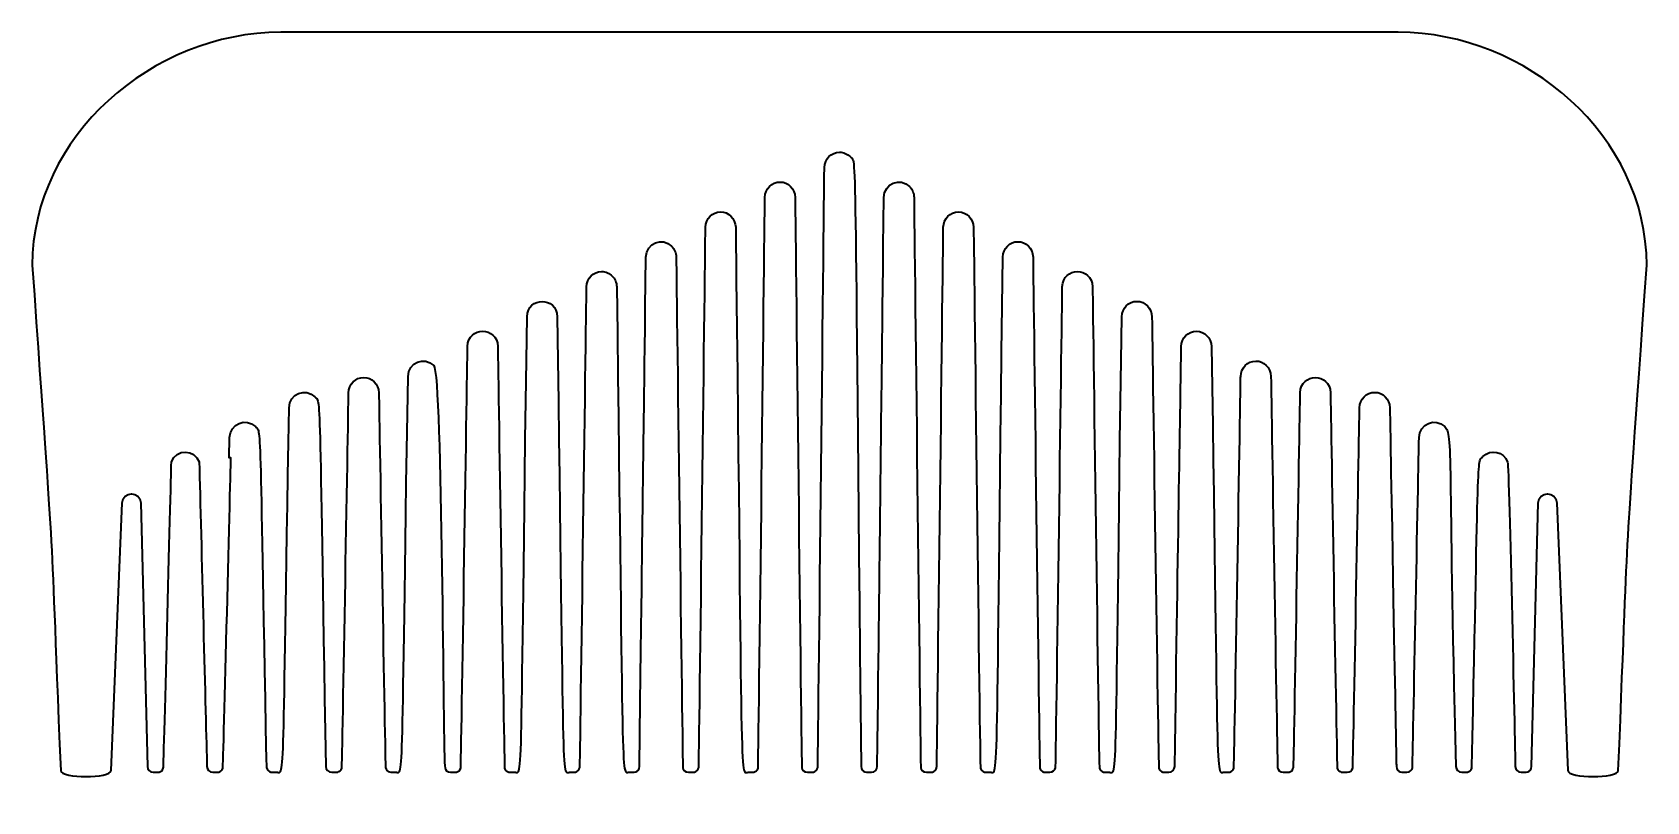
# Model space of a CAD drawing. Header units: inches. Extents: x 25.19 to 30.83, y -4.16 to -1.47.
import ezdxf

# ---------------------------------------------------------------- set-up
doc = ezdxf.new("R2010")
doc.units = ezdxf.units.IN
doc.header["$MEASUREMENT"] = 0
doc.layers.add('_U+0421_U+043B_U+043E_U+0439 1', color=7, linetype='Continuous')

msp = doc.modelspace()

# ---------------------------------------------------------------- linework, layer by layer
at = {"layer": '_U+0421_U+043B_U+043E_U+0439 1', "color": 22, "lineweight": 35, "true_color": 0xe52421}
msp.add_open_spline([(30.8333, -2.2847), (30.7496, -3.4884), (30.7761, -3.0131), (30.7341, -4.0496), (30.733, -4.0769), (30.5587, -4.0785), (30.5575, -4.0496), (30.5575, -4.0496), (30.5197, -3.1147), (30.5197, -3.1147), (30.518, -3.0729), (30.4554, -3.0733), (30.4543, -3.1152), (30.4543, -3.1152), (30.4311, -4.0357), (30.4311, -4.0357), (30.4306, -4.058), (30.4087, -4.0556), (30.3948, -4.0556), (30.3838, -4.0556), (30.3747, -4.0467), (30.3744, -4.0357), (30.3748, -4.0496), (30.3525, -2.9862), (30.3476, -2.9728), (30.3336, -2.9354), (30.2881, -2.9258), (30.2615, -2.9532), (30.2394, -2.9759), (30.2474, -2.9102), (30.2228, -4.0354), (30.2228, -4.0376), (30.2224, -4.0397), (30.2215, -4.0417), (30.2215, -4.0417), (30.2221, -4.0417), (30.2221, -4.0417), (30.2171, -4.058), (30.201, -4.0556), (30.1871, -4.0556), (30.1761, -4.0556), (30.1671, -4.0468), (30.1668, -4.0357), (30.1382, -2.9395), (30.1579, -2.8794), (30.1279, -2.849), (30.0949, -2.8155), (30.0393, -2.8391), (30.0382, -2.8871), (30.0381, -2.8898), (30.0155, -4.0359), (30.0151, -4.0386), (30.0151, -4.0457), (30.0068, -4.0556), (29.9953, -4.0556), (29.9814, -4.0556), (29.9596, -4.0579), (29.959, -4.0356), (29.959, -4.0356), (29.9593, -4.0637), (29.936, -2.7829), (29.9351, -2.7533), (29.9121, -2.7292), (29.8832, -2.7292), (29.8544, -2.7292), (29.8311, -2.7531), (29.8303, -2.7829), (29.8302, -2.7876), (29.8082, -4.0374), (29.8064, -4.0417), (29.8064, -4.0417), (29.8067, -4.0417), (29.8067, -4.0417), (29.8042, -4.0499), (29.7965, -4.0556), (29.7875, -4.0556), (29.7735, -4.0556), (29.7575, -4.0579), (29.7525, -4.0417), (29.7509, -4.0388), (29.7287, -2.7341), (29.7286, -2.7308), (29.7273, -2.66), (29.6247, -2.6595), (29.6231, -2.7308), (29.623, -2.7355), (29.6007, -4.0352), (29.5996, -4.0397), (29.5998, -4.0399), (29.5991, -4.0414), (29.599, -4.0417), (29.5937, -4.0581), (29.5778, -4.0556), (29.5639, -4.0556), (29.5527, -4.0556), (29.5442, -4.046), (29.5442, -4.0397), (29.543, -4.0364), (29.5209, -2.6772), (29.5208, -2.6736), (29.52, -2.6424), (29.4955, -2.6199), (29.4679, -2.6199), (29.4393, -2.6199), (29.4158, -2.6436), (29.4151, -2.6736), (29.4151, -2.6782), (29.3929, -4.0375), (29.3911, -4.0417), (29.3861, -4.058), (29.3701, -4.0556), (29.3562, -4.0556), (29.3277, -4.0556), (29.3376, -4.1331), (29.3131, -2.5694), (29.3125, -2.5399), (29.2893, -2.5157), (29.2603, -2.5157), (29.2317, -2.5157), (29.2082, -2.5394), (29.2075, -2.5694), (29.2042, -2.7813), (29.1976, -3.2075), (29.1847, -4.0354), (29.1847, -4.0458), (29.1763, -4.0556), (29.1643, -4.0556), (29.1503, -4.0556), (29.1343, -4.0579), (29.1293, -4.0417), (29.1275, -4.0371), (29.1053, -2.4702), (29.1053, -2.4653), (29.1047, -2.4361), (29.0816, -2.4115), (29.0525, -2.4115), (29.0237, -2.4115), (29.0003, -2.4353), (28.9996, -2.4653), (28.9753, -4.1531), (28.9855, -4.0556), (28.9567, -4.0556), (28.9427, -4.0556), (28.9266, -4.058), (28.9217, -4.0417), (28.9198, -4.0369), (28.8978, -2.3662), (28.8978, -2.3611), (28.8958, -2.2899), (28.7937, -2.2901), (28.7921, -2.3611), (28.7921, -2.3635), (28.7697, -4.0376), (28.7686, -4.0397), (28.7688, -4.0399), (28.7686, -4.04), (28.7686, -4.0401), (28.7664, -4.0489), (28.7586, -4.0556), (28.7489, -4.0556), (28.7349, -4.0556), (28.7188, -4.0579), (28.7139, -4.0417), (28.712, -4.037), (28.6899, -2.262), (28.6899, -2.2569), (28.689, -2.226), (28.6647, -2.2032), (28.6371, -2.2032), (28.6083, -2.2032), (28.585, -2.2269), (28.5842, -2.2569), (28.5601, -4.1526), (28.5706, -4.0556), (28.5411, -4.0556), (28.5271, -4.0556), (28.5112, -4.0579), (28.5063, -4.0417), (28.5043, -4.0369), (28.4823, -2.1579), (28.4822, -2.1528), (28.4817, -2.1236), (28.4585, -2.099), (28.4294, -2.099), (28.4007, -2.099), (28.3772, -2.1228), (28.3765, -2.1528), (28.3765, -2.1574), (28.3543, -4.0352), (28.3532, -4.0397), (28.3534, -4.0399), (28.3527, -4.0414), (28.3526, -4.0417), (28.3474, -4.0581), (28.3314, -4.0556), (28.3175, -4.0556), (28.3063, -4.0556), (28.2978, -4.046), (28.2978, -4.0397), (28.2967, -4.0364), (28.2743, -2.0521), (28.2743, -2.0486), (28.2739, -2.0336), (28.2679, -2.0201), (28.2583, -2.0106), (28.2261, -1.9773), (28.1699, -2.0001), (28.1687, -2.0486), (28.147, -3.9517), (28.1671, -2.2045), (28.146, -4.0354), (28.146, -4.0458), (28.1374, -4.0556), (28.1257, -4.0556), (28.1118, -4.0556), (28.0896, -4.058), (28.0896, -4.0354), (28.065, -1.7886), (28.0745, -1.93), (28.0508, -1.9064), (28.0414, -1.8967), (28.0283, -1.8907), (28.014, -1.8907), (27.9853, -1.8907), (27.9619, -1.9144), (27.9611, -1.9444), (27.9611, -1.9469), (27.9389, -4.0376), (27.9378, -4.0397), (27.938, -4.0399), (27.9374, -4.0414), (27.9372, -4.0417), (27.932, -4.058), (27.916, -4.0556), (27.9021, -4.0556), (27.8909, -4.0556), (27.8824, -4.046), (27.8824, -4.0397), (27.8812, -4.0364), (27.8589, -2.0521), (27.8589, -2.0486), (27.8583, -2.0191), (27.8351, -1.9949), (27.8061, -1.9949), (27.7775, -1.9949), (27.754, -2.0186), (27.7533, -2.0486), (27.7533, -2.0533), (27.7312, -4.0373), (27.7293, -4.0417), (27.7243, -4.058), (27.7082, -4.0556), (27.6943, -4.0556), (27.6652, -4.0556), (27.6755, -4.1583), (27.6513, -2.1528), (27.6504, -2.1218), (27.6261, -2.099), (27.5985, -2.099), (27.5699, -2.099), (27.5464, -2.1228), (27.5457, -2.1528), (27.5457, -2.1554), (27.5234, -4.0374), (27.5222, -4.0397), (27.5224, -4.0399), (27.5218, -4.0414), (27.5217, -4.0417), (27.5164, -4.058), (27.5006, -4.0556), (27.4867, -4.0556), (27.4753, -4.0556), (27.4668, -4.046), (27.4668, -4.0397), (27.4659, -4.0369), (27.4435, -2.26), (27.4435, -2.2569), (27.4431, -2.2419), (27.4371, -2.2285), (27.4275, -2.2189), (27.3953, -2.1857), (27.3389, -2.2082), (27.3378, -2.2569), (27.3248, -3.2672), (27.3315, -2.751), (27.315, -4.0354), (27.315, -4.0581), (27.2928, -4.0556), (27.2789, -4.0556), (27.2499, -4.0556), (27.2599, -4.1432), (27.2358, -2.3611), (27.2356, -2.3461), (27.2294, -2.3326), (27.2199, -2.3231), (27.2104, -2.3133), (27.1974, -2.3074), (27.1831, -2.3074), (27.1544, -2.3074), (27.131, -2.3311), (27.1303, -2.3611), (27.1302, -2.3654), (27.1078, -4.0356), (27.1068, -4.0397), (27.107, -4.0399), (27.1063, -4.0414), (27.1062, -4.0417), (27.101, -4.0581), (27.085, -4.0556), (27.0711, -4.0556), (27.0421, -4.0556), (27.0523, -4.1525), (27.0281, -2.4653), (27.0267, -2.3945), (26.924, -2.3939), (26.9224, -2.4653), (26.8982, -4.1475), (26.9092, -4.0556), (26.8793, -4.0556), (26.8653, -4.0556), (26.8493, -4.0579), (26.8443, -4.0417), (26.8424, -4.0369), (26.8205, -2.5746), (26.8204, -2.5694), (26.8184, -2.4982), (26.7164, -2.4984), (26.7147, -2.5694), (26.7147, -2.574), (26.6925, -4.0375), (26.6907, -4.0417), (26.6857, -4.058), (26.6696, -4.0556), (26.6557, -4.0556), (26.6445, -4.0556), (26.636, -4.046), (26.636, -4.0397), (26.628, -4.0157), (26.6281, -2.6671), (26.5965, -2.6356), (26.5644, -2.6025), (26.5082, -2.6248), (26.5068, -2.6736), (26.4826, -4.132), (26.4931, -4.0556), (26.4639, -4.0556), (26.45, -4.0556), (26.4313, -4.0579), (26.4282, -4.0393), (26.4274, -4.0374), (26.405, -2.7329), (26.405, -2.7308), (26.4041, -2.7002), (26.3801, -2.6771), (26.3521, -2.6771), (26.3235, -2.6771), (26.3, -2.701), (26.2993, -2.7308), (26.2992, -2.7355), (26.2771, -4.0374), (26.2753, -4.0417), (26.2703, -4.058), (26.2542, -4.0556), (26.2403, -4.0556), (26.2286, -4.0556), (26.2199, -4.0461), (26.2199, -4.0354), (26.1951, -2.6793), (26.2033, -2.7673), (26.1811, -2.7449), (26.1489, -2.7117), (26.0927, -2.7343), (26.0914, -2.7829), (26.067, -4.1227), (26.0777, -4.0556), (26.0483, -4.0556), (26.0342, -4.0556), (26.0186, -4.0579), (26.0133, -4.0417), (26.0131, -4.0411), (26.0128, -4.0404), (26.0128, -4.0397), (26.012, -4.0373), (26.0117, -4.0148), (26.0117, -4.0122), (25.9875, -2.7888), (25.9948, -2.8707), (25.9735, -2.849), (25.9405, -2.8155), (25.8849, -2.8391), (25.8837, -2.8871), (25.8837, -2.8871), (25.8824, -2.9583), (25.8824, -2.9583), (25.8824, -2.9583), (25.8883, -2.9583), (25.8883, -2.9583), (25.8882, -2.9627), (25.8614, -4.0377), (25.8597, -4.0417), (25.8547, -4.058), (25.8386, -4.0556), (25.8247, -4.0556), (25.8129, -4.0556), (25.8044, -4.0457), (25.8044, -4.0357), (25.8005, -3.879), (25.7841, -3.2314), (25.7776, -2.9721), (25.7614, -2.9276), (25.6984, -2.925), (25.6803, -2.9713), (25.6802, -2.9752), (25.6537, -4.0381), (25.6521, -4.0417), (25.6471, -4.058), (25.631, -4.0556), (25.6171, -4.0556), (25.6051, -4.0556), (25.5967, -4.0457), (25.5967, -4.0357), (25.5967, -4.0357), (25.5734, -3.1152), (25.5734, -3.1152), (25.5724, -3.0733), (25.5098, -3.0729), (25.5081, -3.1147), (25.5081, -3.1147), (25.4702, -4.0496), (25.4702, -4.0496), (25.4691, -4.078), (25.2948, -4.0779), (25.2936, -4.0496), (25.2521, -3.0244), (25.2753, -3.4464), (25.1944, -2.2847), (25.1944, -1.836), (25.6137, -1.4722), (26.0625, -1.4722), (26.0625, -1.4722), (29.9653, -1.4722), (29.9653, -1.4722), (30.414, -1.4722), (30.8333, -1.836), (30.8333, -2.2847)], degree=3, knots=[0, 0, 0, 0, 1, 1, 1, 2, 2, 2, 3, 3, 3, 4, 4, 4, 5, 5, 5, 6, 6, 6, 7, 7, 7, 8, 8, 8, 9, 9, 9, 10, 10, 10, 11, 11, 11, 12, 12, 12, 13, 13, 13, 14, 14, 14, 15, 15, 15, 16, 16, 16, 17, 17, 17, 18, 18, 18, 19, 19, 19, 20, 20, 20, 21, 21, 21, 22, 22, 22, 23, 23, 23, 24, 24, 24, 25, 25, 25, 26, 26, 26, 27, 27, 27, 28, 28, 28, 29, 29, 29, 30, 30, 30, 31, 31, 31, 32, 32, 32, 33, 33, 33, 34, 34, 34, 35, 35, 35, 36, 36, 36, 37, 37, 37, 38, 38, 38, 39, 39, 39, 40, 40, 40, 41, 41, 41, 42, 42, 42, 43, 43, 43, 44, 44, 44, 45, 45, 45, 46, 46, 46, 47, 47, 47, 48, 48, 48, 49, 49, 49, 50, 50, 50, 51, 51, 51, 52, 52, 52, 53, 53, 53, 54, 54, 54, 55, 55, 55, 56, 56, 56, 57, 57, 57, 58, 58, 58, 59, 59, 59, 60, 60, 60, 61, 61, 61, 62, 62, 62, 63, 63, 63, 64, 64, 64, 65, 65, 65, 66, 66, 66, 67, 67, 67, 68, 68, 68, 69, 69, 69, 70, 70, 70, 71, 71, 71, 72, 72, 72, 73, 73, 73, 74, 74, 74, 75, 75, 75, 76, 76, 76, 77, 77, 77, 78, 78, 78, 79, 79, 79, 80, 80, 80, 81, 81, 81, 82, 82, 82, 83, 83, 83, 84, 84, 84, 85, 85, 85, 86, 86, 86, 87, 87, 87, 88, 88, 88, 89, 89, 89, 90, 90, 90, 91, 91, 91, 92, 92, 92, 93, 93, 93, 94, 94, 94, 95, 95, 95, 96, 96, 96, 97, 97, 97, 98, 98, 98, 99, 99, 99, 100, 100, 100, 101, 101, 101, 102, 102, 102, 103, 103, 103, 104, 104, 104, 105, 105, 105, 106, 106, 106, 107, 107, 107, 108, 108, 108, 109, 109, 109, 110, 110, 110, 111, 111, 111, 112, 112, 112, 113, 113, 113, 114, 114, 114, 115, 115, 115, 116, 116, 116, 117, 117, 117, 118, 118, 118, 119, 119, 119, 120, 120, 120, 121, 121, 121, 122, 122, 122, 123, 123, 123, 124, 124, 124, 125, 125, 125, 126, 126, 126, 127, 127, 127, 128, 128, 128, 129, 129, 129, 130, 130, 130, 131, 131, 131, 132, 132, 132, 133, 133, 133, 134, 134, 134, 135, 135, 135, 136, 136, 136, 137, 137, 137, 138, 138, 138, 139, 139, 139, 140, 140, 140, 141, 141, 141, 142, 142, 142, 143, 143, 143, 144, 144, 144, 145, 145, 145, 146, 146, 146, 147, 147, 147, 148, 148, 148, 148], dxfattribs=at)

doc.saveas('drawing.dxf')
